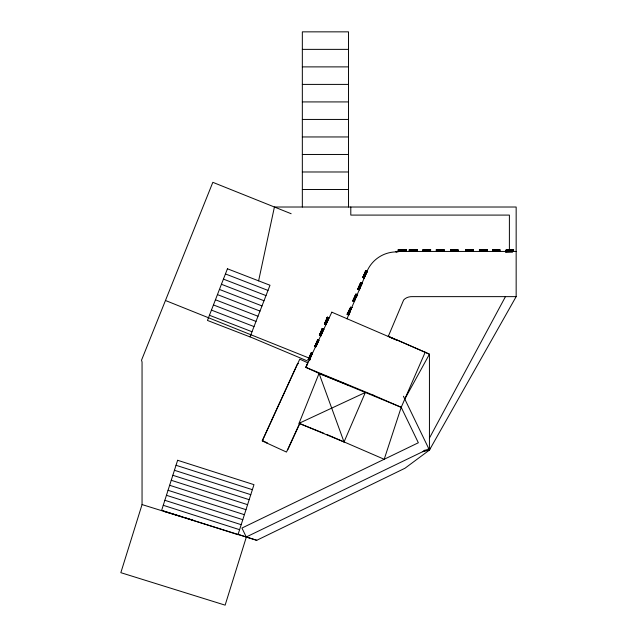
<?xml version="1.0" encoding="UTF-8"?>
<svg xmlns="http://www.w3.org/2000/svg" width="637" height="637" viewBox="0 0 637 637"><rect width="100%" height="100%" fill="white"/><g stroke="black" fill="none" stroke-linecap="round" stroke-linejoin="round"><path stroke-width="0.96" d="M258.606 280.869L274.412 207.017L516.161 207.017L516.161 296.635L429.442 450.072L404.997 468.227L256.759 540.295L246.344 537.047L225.132 605.15L120.839 572.671L142.051 504.568L142.051 361.999L141.533 360.184L212.83 182.325L291.149 213.721M163.653 511.288L182.715 516.957M388.18 336.169L425.19 352.237L401.206 407.314L384.199 459.277L326.63 434.378M430.118 448.209L429.442 450.072L422.665 451.697M250.914 334.751L250.07 336.846L308.595 361.466M323.867 433.279L299.048 423.326L365.335 392.472L319.057 373.409L299.048 423.326L344.028 441.99L365.335 392.472L401.206 407.314L418.35 442.763L241.941 528.049L246.256 536.983L428.797 448.735M346.99 318.858L367.557 270.096A32.184 32.184 0 0 1 394.932 251.933L398.061 251.926M388.323 336.304L403.635 300.003C405.841 297.487 409.344 296.476 412.609 296.635L516.161 296.635M331.837 312.186L396.899 340.198M311.039 353.065L308.204 359.61L311.477 352.691L308.451 359.483M308.619 359.324L311.214 353.416L310.808 353.312M308.77 359.459L311.549 352.962M319.392 335.492L322.386 328.517L319.424 335.412M324.687 323.938L327.466 317.64M308.77 359.626L311.62 353.224M322.577 328.835L319.639 335.365L320.379 335.436M324.854 323.779L327.625 317.417M309.017 359.499L311.867 353.105M314.75 346.647L317.752 339.672L314.789 346.568M319.885 335.237L322.648 329.106L322.234 329.584M324.934 323.819L327.697 317.68M309.088 359.602L309.558 359.021M317.736 340.429L314.997 346.52L315.641 346.807M317.767 340.246L318.492 340.477M319.965 335.277L320.22 334.712M321.494 331.893L320.268 334.21M325.005 324.082L327.944 317.56M317.943 339.999L315.172 346.361L318.014 340.262M319.957 335.508L322.895 328.979M325.714 322.959L326.701 320.546M309.415 359.547L312.186 353.248M320.666 334.385L321.733 332.004M322.68 329.767L322.967 329.249M325.794 322.999L326.861 320.618M309.415 359.905L308.316 359.141M309.614 359.419L312.433 353.121L309.733 359.467M315.323 346.663L318.261 340.142M320.371 335.229L323.214 329.122M325.618 323.604L328.262 317.704M315.57 346.536L315.657 346.13M325.483 324.305L328.509 317.576L328.947 317.775L325.873 324.615M320.602 335.572L323.461 329.003L323.907 329.194L321.08 335.492L320.642 335.293M325.515 324.552L328.628 317.632M315.936 346.186L318.58 340.285M320.467 335.97L320.658 335.564M320.761 335.349L323.58 329.05M318.826 340.158L316.008 346.456L316.446 346.647M326.773 322.489L328.389 318.898M316.127 346.504L315.028 345.748M316.525 345.604L318.946 340.214M362.923 277.191L365.749 270.59L363.066 277.286M362.947 277.23L366.164 270.606L363.05 277.7L365.853 271.107M357.883 289.071L360.757 282.422L357.938 288.712L359.666 289.548M355.701 294.541L352.747 301.014L356.067 293.936L353.113 300.943L354.315 301.588M366.578 271.959L363.934 277.867L363.297 277.581L366.14 271.306M360.892 283.099L358.265 289.126L359.395 289.755L360.2 287.956M363.544 277.453L366.307 271.139M358.496 288.88L361.267 282.884M364.858 274.73L363.791 277.119M365.765 272.278L366.203 271.712M353.201 300.927L356.258 294.254M358.567 289.142L361.251 283.123M363.616 277.724L366.259 271.816M353.447 300.855L356.33 294.525M358.591 289.27L358.886 288.816M360.048 286.268L361.322 283.385M350.796 307.217L347.077 314.455L350.143 307.926M353.431 301.086L353.782 300.274M353.941 300.067L353.941 299.629M354.817 298.108L355.884 295.727M358.83 289.206L358.981 288.649M360.128 286.3L361.474 283.306M361.577 283.051L360.741 282.653L362.222 283.457L361.012 286.156M347.698 314.439L350.788 307.448L351.345 307.703M353.734 300.855L356.577 294.398M358.91 289.413L361.569 283.258M347.762 314.527L348.033 313.914M348.399 312.998L350.868 307.488M353.758 301.229L354.53 299.302M356.338 295.313L356.648 294.668M358.957 289.556L361.951 282.955M366.824 271.84L364.125 278.186L366.944 271.888M347.945 314.32L348.296 313.73M351.114 307.36L348.192 313.324M353.838 301.269L356.895 294.541M359.077 289.612L361.943 283.194M348.105 314.391L347.444 314.383M348.216 314.152L348.463 313.914M348.718 313.141L348.805 312.735L348.797 313.173M359.348 289.405L358.854 288.895M361.92 283.441L360.622 283.123M348.535 314.176L348.678 313.651M348.789 313.412L351.433 307.504M354.276 301.412L352.858 300.568M354.443 300.768L357.261 294.469M348.272 314.997L348.503 314.487L347.3 313.953M348.718 314.391L347.619 313.635M348.98 313.73L351.807 307.432M356.37 297.312L357.58 294.613L357.142 294.413L354.323 300.712L354.761 300.911M350.111 312.074L349.299 313.874L348.861 313.675L351.688 307.376L352.126 307.575M271.657 420.117L279.77 402.425M262.317 440.645L271.752 420.078M279.778 402.504L297.59 363.608M266.489 442.89L266.72 442.397M306.644 365.55L307.464 363.767M299.9 422.801L286.483 452.063L262.261 440.955L299.772 359.157L307.822 362.843L305.768 367.31L321.948 374.731M287.781 449.77L299.916 423.318M331.853 312.146L305.824 367.334L373.011 395.036M429.442 438.065L505.452 296.635M404.79 399.08L429.442 354.196L425.19 352.237M396.007 251.926L396.548 251.44L516.161 251.44M423.478 451.139L425.094 450.009M396.994 339.959L429.442 354.196L429.442 450.072L403.42 396.238M396.079 251.504L396.724 251.926M302.336 49.367L348.511 49.367M302.336 66.885L348.511 66.885M302.336 84.403L348.511 84.403M302.336 101.92L348.511 101.92M302.336 119.438L348.511 119.438M302.336 136.955L348.511 136.955M302.336 154.465L348.511 154.465M302.336 171.982L348.511 171.982M302.336 189.5L348.511 189.5M430.7 249.776L422.817 249.776L422.817 250.253M398.157 250.126L406.51 250.126M409.177 250.126L409.424 251.44M409.71 250.126L410.204 250.126L410.204 251.44L410.148 250.126M410.491 250.126L417.498 250.126M422.817 250.126L423.056 251.44M423.207 250.126L430.7 250.126M436.202 250.126L437.181 250.126L437.101 251.44M437.34 250.126L444.236 250.126M450.542 250.126L458.027 250.126M465.512 250.126L472.415 250.126M473.219 250.126L472.638 250.126L472.789 251.129M479.382 250.126L486.286 250.126M487.52 250.126L486.772 250.126L486.835 251.44M492.6 250.126L499.973 250.126M506.288 250.126L513.637 250.126M423.701 250.253L430.596 250.253L430.596 249.776M450.797 250.253L457.7 250.253M398.372 250.429L406.295 250.429M410.706 250.429L417.283 250.429M423.916 250.429L430.477 250.429L430.477 251.129L423.573 251.042M437.181 250.429L437.07 251.129M437.555 250.429L444.021 250.429M457.485 250.429L450.757 250.429L450.757 251.129L457.485 251.129M465.727 250.429L472.2 250.429M479.597 250.429L486.063 250.429L486.063 251.129M486.772 250.429L486.867 251.129L479.597 251.129M487.122 250.429L487.154 251.129M493.03 250.429L499.543 250.429M506.503 250.429L513.111 250.429M513.311 250.429L513.311 251.129M398.587 250.516L404.622 250.516M404.79 250.516L405.22 250.516M405.673 250.516L406.08 250.516M410.14 250.516L410.658 250.516M410.929 250.516L417.068 250.516M424.131 250.516L430.166 250.516M436.886 250.516L443.806 250.516M450.972 250.516L457.262 250.516M465.942 250.516L471.985 250.516M472.789 250.516L472.383 250.691M479.812 250.516L485.848 250.516M486.652 250.516L486.254 250.691M493.038 250.516L499.328 250.516M505.587 250.596L512.753 250.516M398.587 250.604L404.622 250.691M404.79 250.691L405.22 250.604M410.14 250.691L410.658 250.691M410.929 250.604L417.068 250.604M424.131 250.604L430.166 250.604M436.886 250.604L443.806 250.604M450.972 250.691L457.262 250.604M465.942 250.604L471.985 250.604M479.812 250.691L485.848 250.604M493.038 250.691L499.328 250.604M512.896 250.691L505.587 250.731L505.587 250.245L513.183 250.253L513.183 249.776M398.372 250.779L406.295 250.779M409.392 250.779L410.395 250.779M410.706 250.779L417.283 250.779M423.422 250.779L430.477 250.779M436.417 250.779L437.372 250.779M437.555 250.779L444.021 250.779M450.757 250.779L457.812 250.779M465.727 250.779L472.2 250.779M479.597 250.779L486.063 250.779M486.58 250.779L487.305 250.779M492.815 250.779L499.543 250.779M512.753 250.779L513.422 250.779M398.587 250.954L405.22 250.954M405.673 250.867L406.08 250.954M410.14 250.954L410.801 250.867M410.929 250.954L417.068 250.954M423.247 250.954L430.166 250.954M436.632 250.954L443.806 250.954M450.972 250.954L457.597 250.954M465.942 250.954L472.789 250.954M479.812 250.954L485.848 250.954M487.09 250.954L486.254 251.042M493.038 250.954L499.543 250.954M505.802 250.906L513.119 250.954M398.372 251.129L406.295 251.129M409.607 251.042L417.283 251.129M436.886 251.042L437.428 251.042M437.555 251.129L444.021 251.129M465.727 251.129L472.2 251.129M493.03 251.129L499.543 251.129M513.111 251.129L512.427 250.867M505.802 251.257L512.275 251.257M423.701 251.304L430.596 251.304M450.797 251.304L457.7 251.304M511.734 251.344L512.06 251.344M505.802 251.607L512.275 251.607M142.051 504.568L246.256 536.983M185.558 517.849L193.146 520.246M237.72 534.292L256.759 540.295M176.035 465.289L252.371 489.67M174.434 470.289L250.779 494.67M172.842 475.29L249.178 499.671M171.242 480.29L247.578 504.671M169.641 485.29L245.986 509.672M168.049 490.299L244.385 514.68M166.448 495.299L242.785 519.681M164.848 500.3L241.192 524.681M163.255 505.3L239.592 529.681M225.434 273.942L267.994 290.416M223.436 279.11L265.995 295.584M221.437 284.277L263.997 300.744M219.439 289.437L261.998 305.911M217.44 294.605L260 311.079M215.441 299.772L258.001 316.247M213.443 304.94L256.002 321.406M211.444 310.1L254.004 326.574M209.446 315.267L252.005 331.742M165.461 300.497L309.096 358.074M321.159 374.245L347.89 384.963M263.28 441.099L264.068 441.433M264.881 441.775L265.9 442.213M266.298 442.389L267.182 442.771M389.239 336.901L395.8 339.72M372.979 395.02L401.206 407.314M365.941 270.773L367.143 271.306M365.63 270.836L366.466 271.211M366.705 271.322L367.286 271.617M365.527 271.059L366.864 271.688M365.734 271.362L367.27 272.031M365.797 271.442L366.363 271.784M365.654 271.577L366.848 272.11M365.98 271.856L366.49 272.158M363.042 277.007L363.496 277.326M363.385 277.382L364.125 277.636M361.832 282.9L362.278 283.099M361.824 283.139L362.262 283.33M360.646 282.876L362.238 283.576M360.55 282.916L361.8 283.537M360.773 283.346L361.466 283.704M360.797 283.505L361.275 283.72M361.235 283.839L360.876 283.776M358.336 288.808L359.157 289.087M357.922 288.951L359.435 289.628M358.981 289.676L359.419 289.875M355.964 294.159L357.166 294.692M356.25 294.445L356.808 294.74M357.206 294.875L357.652 295.074M356.322 294.716L357.421 295.257M355.741 294.66L352.922 300.959M356.433 294.923L357.142 295.289M356.394 294.987L356.871 295.202M353.694 299.963L354.339 300.25M353.344 300.011L354.538 300.545M353.24 300.234L353.925 300.497M353.216 300.521L353.997 300.76M353.256 300.64L353.893 300.927M352.85 300.791L354.602 301.556M353.83 301.492L354.268 301.691M350.509 307.122L351.704 307.655M350.533 307.878L351.019 308.005M348.24 312.926L348.877 313.213M347.882 312.974L349.084 313.508M347.977 313.587L348.614 313.874M347.906 313.571L348.622 313.985M347.627 313.746L348.829 314.28M347.523 313.858L348.296 314.192M348.598 314.336L349.036 314.535M347.786 314.248L348.423 314.527M347.205 314.168L348.718 314.853M348.152 314.941L348.845 315.196M327.275 317.314L328.788 317.998M327.537 317.608L328.174 317.895M327.171 317.537L328.748 318.205M327.139 317.712L328.063 318.134M328.007 318.245L327.076 317.855L327.649 318.189M325.069 323.118L325.706 323.405M324.711 323.166L325.905 323.7M324.552 323.389L325.181 323.692M325.69 323.875L326.128 324.066M324.448 323.612L325.969 324.289M324.416 323.787L325.65 324.249M325.435 324.416L325.921 324.504M325.396 324.496L325.833 324.695M323.747 329.417L322.226 328.74L319.408 335.038L320.921 335.715M322.489 329.034L323.126 329.321M322.131 328.963L323.7 329.632M322.091 329.138L323.644 329.743M322.027 329.281L322.959 329.671M321.996 329.361L322.768 329.679M320.021 334.544L320.658 334.831M319.663 334.592L320.865 335.126M319.503 334.815L320.451 335.261M320.602 335.675L319.479 335.301M320.427 335.747L320.881 335.922M320.347 335.922L320.825 336.033M317.592 339.895L318.85 340.429M317.489 340.118L318.42 340.508M317.393 340.437L317.927 340.668M315.626 345.66L316.024 345.987M315.219 345.923L315.705 346.138M314.869 345.971L315.777 346.409M315.124 346.249L315.649 346.369M314.766 346.194L316.016 346.719M314.734 346.369L315.673 346.727M311.254 352.858L312.456 353.392M308.634 358.711L309.829 359.244M308.786 358.957L309.263 359.164M309.072 359.172L310.052 359.61M308.539 359.117L310.028 359.794M308.181 359.164L309.383 359.698M308.085 359.387L309.733 360.048M297.805 363.448L298.435 363.735M262.333 440.613L263.965 441.417M319.057 373.409L344.028 441.99M513.637 250.253L513.637 249.776L506.288 249.776L506.288 250.253M513.326 249.776L513.326 251.44M513.207 250.429L513.207 251.129M513.088 250.126L513.088 251.44M512.944 250.126L512.944 251.44M512.753 250.429L512.753 251.129M512.49 250.245L512.49 250.731M512.244 250.596L512.244 251.91M512.06 250.906L512.06 251.607M509.393 250.452L509.393 215.091L350.796 215.091L350.796 207.017M506.741 249.776L506.646 250.779M506.526 250.126L506.503 250.779M506.431 249.776L506.431 250.253M506.017 250.906L506.017 251.607M505.834 250.596L505.834 251.91M499.934 250.253L499.973 249.776L492.6 249.776L492.6 250.253M499.504 249.776L499.519 251.44M499.328 250.429L499.328 251.129M493.317 250.126L493.277 251.44M493.118 251.129L493.038 249.776M492.863 249.776L492.863 251.44M492.807 249.776L492.807 250.253L499.711 250.253L499.758 249.776L499.711 251.44L492.807 251.44M487.52 250.253L487.52 249.776L479.382 249.776L479.382 250.253L486.286 250.253L486.286 249.776M487.369 249.776L487.369 251.44M487.122 250.126L487.01 251.304M487.01 249.776L487.01 250.253M486.286 251.44L479.382 251.44M485.848 250.429L485.848 251.129M480.624 249.776L480.624 250.253M480.465 249.776L480.465 250.253M480.115 249.776L480.179 250.253M479.812 250.429L479.812 251.129M479.621 250.126L479.621 251.44M473.219 250.253L473.219 249.776L465.512 249.776L465.512 250.253L472.415 250.253L472.415 249.776M473.1 249.776L473.1 250.253M472.98 250.126L472.98 251.44M472.885 249.776L472.885 250.253M472.455 250.429L472.455 251.129M472.415 251.44L465.512 251.44M472.168 250.126L472.168 251.44M471.985 250.429L471.985 251.129M466.324 249.776L466.324 250.253M466.196 249.776L466.196 250.253M465.981 249.776L465.918 250.253M465.942 250.429L465.942 251.129M465.758 250.126L465.758 251.44M458.027 250.253L458.027 249.776L450.542 249.776L450.542 250.253M457.82 249.776L457.82 250.253M457.7 249.776L457.7 251.44M457.557 249.776L457.557 250.253M457.438 249.776L457.454 251.44M457.262 250.429L457.262 251.129M451.163 250.126L451.163 251.44L451.131 249.776M450.924 249.776L450.924 251.44M450.797 249.776L450.797 251.44M450.662 249.776L450.662 250.253M444.236 251.44L437.34 251.44M443.997 250.126L443.997 251.44M443.758 249.776L443.758 250.253M443.806 250.429L443.806 251.129M443.575 249.776L443.575 250.253M443.352 249.776L443.352 250.253M443.097 249.776L443.097 250.253M437.77 250.429L437.77 251.129M437.579 250.126L437.579 251.44M437.372 250.429L437.372 251.129M437.34 249.776L437.34 250.253L444.236 250.253L444.236 249.776L436.202 249.776L436.202 250.253M437.285 250.429L437.285 251.129M436.855 249.776L436.855 251.44M436.695 250.126L436.695 251.44M436.671 249.776L436.671 250.253M436.456 249.776L436.456 251.44M430.453 250.126L430.357 251.44M430.262 249.776L430.293 250.253M430.11 249.776L430.11 250.253M430.166 250.429L430.166 251.129M429.72 249.776L429.72 250.253M424.226 250.604L424.226 251.129M424.131 250.429L424.131 251.129M424.011 250.779L424.035 251.44M423.939 250.126L423.939 251.44M423.796 249.776L423.796 250.253M423.788 250.429L423.788 251.129M423.637 250.126L423.637 251.44M423.446 250.126L423.398 251.304M423.358 249.776L423.398 250.253M423.207 249.776L423.207 250.253M423.247 250.429L423.247 251.129M417.498 251.44L410.602 251.44M417.394 249.776L417.394 250.253M417.259 250.126L417.259 251.44M417.147 250.126L417.147 251.44M416.964 250.429L416.964 251.129M416.861 249.776L416.805 250.253M416.606 249.776L416.606 250.253M416.08 249.776L416.08 250.253M411.032 250.429L411.032 251.129M410.841 250.126L410.841 251.44M410.738 250.126L410.738 251.44M410.602 249.776L410.602 250.253L417.498 250.253L417.498 249.776L409.177 249.776L409.177 250.253M410.491 249.776L410.491 250.253M410.395 250.429L410.332 251.129M409.902 249.776L409.965 251.44M409.71 249.776L409.71 250.253M409.607 250.429L409.607 251.129M406.51 251.44L398.157 251.44M406.271 250.126L406.271 251.44M406.08 250.429L406.08 251.129M405.65 249.776L405.65 250.253M405.578 249.776L405.578 250.253M405.387 250.126L405.387 251.44M405.331 250.126L405.331 251.44M405.228 249.776L405.228 250.253M405.22 250.429L405.148 251.129M405.052 249.776L405.052 251.44M404.813 250.126L404.813 251.44M404.622 250.429L404.622 251.129M399.614 249.776L399.614 250.253M398.587 250.429L398.587 251.129M398.396 250.126L398.396 251.44M398.332 249.776L398.332 250.253M348.511 207.017L348.511 31.85L302.336 31.85L302.336 207.017M177.627 460.28L161.655 510.301L237.999 534.69L253.972 484.661L177.627 460.28M227.433 268.782L207.447 320.435L250.007 336.901L269.992 285.249L227.433 268.782M327.434 317.091L324.44 324.066L327.434 317.091M360.972 282.573L357.898 289.198L360.972 282.573M406.51 249.776L398.157 249.776L398.157 250.253L406.51 250.253L406.51 249.776M512.49 251.782L505.587 251.91L512.49 251.782M486.644 251.129L486.644 250.429L486.58 251.129M398.754 250.253L398.754 249.776L398.674 250.253"/></g></svg>
